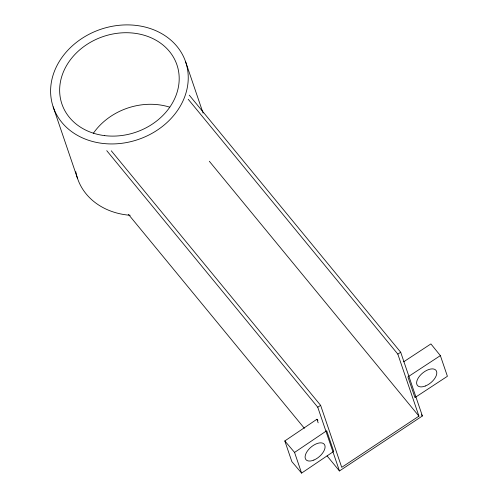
<?xml version="1.0" encoding="UTF-8"?>
<svg xmlns="http://www.w3.org/2000/svg" width="498" height="498" viewBox="0 0 498 498"><rect width="100%" height="100%" fill="white"/><g stroke="black" fill="none" stroke-linecap="round" stroke-linejoin="round"><path stroke-width="0.75" d="M301.595 473.1L294.561 452.433L326.682 430.739L333.716 451.406L301.595 473.1L291.853 461.609L284.819 440.942L316.94 419.248L317.911 420.399M189.271 95.168L400.691 352.235L422.391 415.961L339.455 470.959L317.761 407.227L320.619 405.335L111.284 150.807M320.619 405.335L341.728 467.342L418.943 416.135L397.834 354.128L400.691 352.235M403.648 361.816L430.907 343.931L440.369 355.616L447.409 376.283L414.952 397.572L407.918 376.899L440.369 355.616M284.819 440.942L294.561 452.433M188.213 99.258L397.834 354.128M421.401 414.759L422.391 415.961M209.322 161.265L418.943 416.135M106.753 150.67L317.761 407.227M128.447 214.395L304.371 428.299M327.105 455.938L339.455 470.959M316.94 419.248L318.154 422.808M185.679 61.976A69.957 58.204 -18.8 0 1 102.432 143.387A69.957 58.204 -18.8 0 1 70.156 47.889A69.957 58.204 -18.8 0 1 185.679 61.976L203.078 113.083M53.162 106.858L77.52 178.415M130.208 215.285A69.957 58.204 -18.8 0 1 75.783 171.729M93.3 133.364A60.75 50.541 -18.8 0 1 169.762 107.188M104.667 135.63A60.75 50.541 -18.8 0 0 176.964 64.927A60.75 50.541 -18.8 0 0 76.636 52.695A60.75 50.541 -18.8 0 0 104.667 135.63M425.423 385.975A11.958 6.337 -39.2 0 0 436.018 370.388A11.958 6.337 -39.2 0 0 418.675 377.316A11.958 6.337 -39.2 0 0 425.423 385.975M313.852 460.071A11.964 6.306 -40.3 0 0 324.31 444.322A11.964 6.306 -40.3 0 0 307.129 451.449A11.964 6.306 -40.3 0 0 313.852 460.071"/></g></svg>
